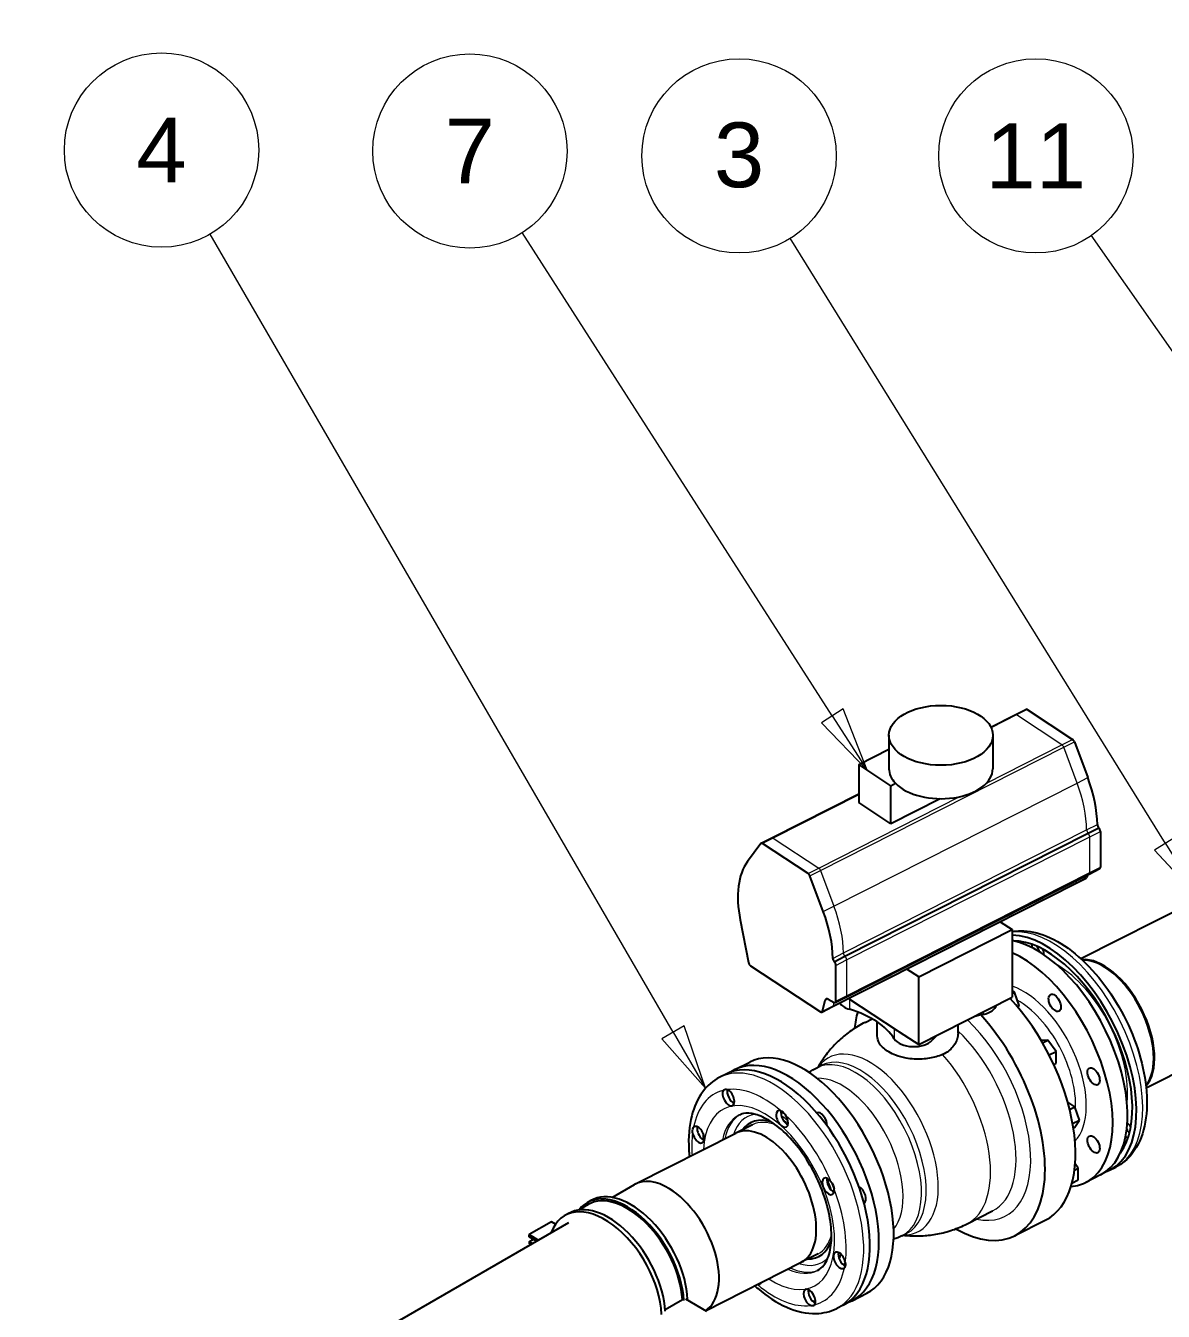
# Model space of a CAD drawing. Header units: millimetres. Extents: x 0 to 10500, y -39653 to 7425.
# Drawn here: x 3463 to 4561, y 2340 to 3581 of the extents above; entities that cross this region are included whole.
import ezdxf

# ---------------------------------------------------------------- set-up
doc = ezdxf.new("R2010")
doc.units = ezdxf.units.MM
doc.header["$LTSCALE"] = 25
for name, color, linetype, lineweight in [('Dimension', 7, 'Continuous', 18), ('Symbol', 7, 'Continuous', 18), ('Visible', 7, 'Continuous', 25), ('Visible Narrow', 7, 'Continuous', 18)]:
    doc.layers.add(name, color=color, linetype=linetype, lineweight=lineweight)
doc.styles.add('Note Text', font='arial.ttf')
doc.styles.add('Title', font='arial.ttf')
doc.dimstyles.new('Default - Method 2b', dxfattribs={"dimscale": 25, "dimtxt": 3, "dimasz": 2.5, "dimexe": 3, "dimexo": 0.5, "dimgap": 0.7, "dimtad": 0, "dimtoh": 1, "dimdec": 1, "dimrnd": 1e-08, "dimtxsty": 'Title', "dimcen": 0.09, "dimdle": 10, "dimclrd": 256, "dimclre": 256, "dimclrt": 7, "dimadec": 0, "dimazin": 2, "dimtfac": 0.833333, "dimtdec": 1, "dimtmove": 0, "dimatfit": 3, "dimfxl": 1, "dimtolj": 1, "dimlwd": -1, "dimlwe": -1, "dimarcsym": 0})

# ---------------------------------------------------------------- blocks, each defined once
blk = doc.blocks.new('Balloon14')
at = {"layer": 'Symbol'}
for p, q in [((192.237, 117.156), (179.652, 135.155)), ((192.647, 117.443), (191.827, 116.87)), ((192.237, 117.156), (193.669, 115.107)), ((193.669, 115.107), (192.647, 117.443)), ((191.827, 116.87), (193.669, 115.107))]:
    blk.add_line(p, q, dxfattribs=at)
at = {"layer": 'Symbol', "flags": 128}
blk.add_lwpolyline([(191.827, 116.87), (193.669, 115.107), (192.647, 117.443), (191.827, 116.87)], dxfattribs=at)
at = {"layer": 'Symbol'}
blk.add_circle((177.512, 138.217), 3.75, dxfattribs=at)
blk.add_solid([(191.827, 116.87), (193.669, 115.107), (192.647, 117.443), (191.827, 116.87)], dxfattribs=at)
at = {"layer": 'Symbol', "insert": (177.512, 138.217), "char_height": 2.5, "attachment_point": 5, "style": 'Note Text'}
blk.add_mtext('11', dxfattribs=at)
blk = doc.blocks.new('Balloon15')
at = {"layer": 'Symbol'}
for p, q in [((182.511, 111.675), (168.03, 135.037)), ((182.936, 111.938), (182.086, 111.411)), ((182.511, 111.675), (183.828, 109.55)), ((183.828, 109.55), (182.936, 111.938)), ((182.086, 111.411), (183.828, 109.55))]:
    blk.add_line(p, q, dxfattribs=at)
at = {"layer": 'Symbol', "flags": 128}
blk.add_lwpolyline([(182.086, 111.411), (183.828, 109.55), (182.936, 111.938), (182.086, 111.411)], dxfattribs=at)
at = {"layer": 'Symbol'}
blk.add_circle((166.059, 138.217), 3.75, dxfattribs=at)
blk.add_solid([(182.086, 111.411), (183.828, 109.55), (182.936, 111.938), (182.086, 111.411)], dxfattribs=at)
at = {"layer": 'Symbol', "insert": (166.059, 138.238), "char_height": 2.5, "attachment_point": 5, "style": 'Note Text'}
blk.add_mtext('3', dxfattribs=at)
blk = doc.blocks.new('Balloon17')
at = {"layer": 'Symbol'}
for p, q in [((169.658, 116.605), (157.689, 135.257)), ((170.079, 116.875), (169.237, 116.335)), ((171.008, 114.501), (170.079, 116.875)), ((169.237, 116.335), (171.008, 114.501)), ((169.658, 116.605), (171.008, 114.501))]:
    blk.add_line(p, q, dxfattribs=at)
at = {"layer": 'Symbol', "flags": 128}
blk.add_lwpolyline([(169.237, 116.335), (171.008, 114.501), (170.079, 116.875), (169.237, 116.335)], dxfattribs=at)
at = {"layer": 'Symbol'}
blk.add_circle((155.67, 138.404), 3.75, dxfattribs=at)
blk.add_solid([(169.237, 116.335), (171.008, 114.501), (170.079, 116.875), (169.237, 116.335)], dxfattribs=at)
at = {"layer": 'Symbol', "insert": (155.67, 138.404), "char_height": 2.5, "attachment_point": 5, "style": 'Note Text'}
blk.add_mtext('7', dxfattribs=at)
blk = doc.blocks.new('Balloon18')
at = {"layer": 'Symbol'}
for p, q in [((163.513, 104.387), (145.651, 135.195)), ((163.946, 104.638), (163.081, 104.136)), ((163.513, 104.387), (164.767, 102.224)), ((164.767, 102.224), (163.946, 104.638)), ((163.081, 104.136), (164.767, 102.224))]:
    blk.add_line(p, q, dxfattribs=at)
at = {"layer": 'Symbol', "flags": 128}
blk.add_lwpolyline([(163.081, 104.136), (164.767, 102.224), (163.946, 104.638), (163.081, 104.136)], dxfattribs=at)
at = {"layer": 'Symbol'}
blk.add_circle((143.77, 138.439), 3.75, dxfattribs=at)
blk.add_solid([(163.081, 104.136), (164.767, 102.224), (163.946, 104.638), (163.081, 104.136)], dxfattribs=at)
at = {"layer": 'Symbol', "insert": (143.77, 138.439), "char_height": 2.5, "attachment_point": 5, "style": 'Note Text'}
blk.add_mtext('4', dxfattribs=at)
blk = doc.blocks.new('*D48')
at = {"layer": 'Defpoints', "color": 0, "transparency": 16777216}
for p in [(2977, 5476.9), (1038.6, 4941), (6873, 4755.4), (3961.9, -39652.7)]:
    blk.add_point(p, dxfattribs=at)
at = {"layer": 'Dimension', "transparency": 16777216}
for p, q in [((1037.8, 4953.5), (1004.2, 5465.8)), ((6873.8, 4767.9), (6919.6, 5465.8))]:
    blk.add_line(p, q, dxfattribs=at)
blk.add_arc((3961.9, -39652.7), 45140.3, 86.32872, 93.6713, dxfattribs=at)
for points in [[(1072.1, 5384.6), (1070.8, 5405.4), (1009.1, 5391)], [(6853, 5405.4), (6851.6, 5384.6), (6914.7, 5391)]]:
    blk.add_solid(points, dxfattribs=at)
at = {"layer": 'Dimension', "color": 7, "transparency": 16777216, "insert": (3945.5, 5505.2), "char_height": 75, "attachment_point": 7, "style": 'Title'}
blk.add_mtext('\\A1;8°', dxfattribs=at)

msp = doc.modelspace()

# ---------------------------------------------------------------- linework, layer by layer
at = {"layer": 'Visible'}
for p, q in [((4394.31, 2904.24), (4417.69, 2916.08)), ((4417.69, 2916.08), (4427.99, 2921.29)), ((4429.34, 2921.06), (4473.29, 2892.13)), ((4296.08, 2896.21), (4296.08, 2863.96)), ((4396.28, 2896.21), (4396.28, 2863.96)), ((4266.88, 2868.01), (4296.08, 2882.79)), ((4474.97, 2889.86), (4487.89, 2855.36)), ((4266.88, 2868.01), (4266.88, 2831.26)), ((4297.87, 2847.6), (4266.88, 2868.01)), ((4297.87, 2847.6), (4302.4, 2849.9)), ((4297.87, 2810.86), (4297.87, 2847.6)), ((4183.11, 2797.31), (4266.88, 2839.72)), ((4297.87, 2810.86), (4266.88, 2831.26)), ((4345.62, 2835.04), (4297.87, 2810.86)), ((4488.18, 2801.7), (4498.48, 2806.92)), ((4172.48, 2791.81), (4159.56, 2774.32)), ((4172.81, 2792.09), (4183.11, 2797.31)), ((4218.11, 2762.93), (4174.17, 2791.86)), ((4253.61, 2682.93), (4488.18, 2801.7)), ((4500.11, 2803.44), (4500.11, 2768.94)), ((4481.15, 2680.74), (4661.14, 2771.88)), ((4489.18, 2762.35), (4499.48, 2767.57)), ((4232.72, 2726.16), (4219.8, 2760.66)), ((4254.61, 2643.59), (4489.18, 2762.35)), ((4476.14, 2753.19), (4486.44, 2758.4)), ((4487.6, 2761.55), (4486.99, 2759.18)), ((4241.56, 2634.42), (4476.14, 2753.19)), ((4152.52, 2718.16), (4160.47, 2676.95)), ((4324.77, 2663.03), (4414.99, 2708.71)), ((4403.39, 2716.35), (4414.99, 2708.71)), ((4414.99, 2708.71), (4414.99, 2643.39)), ((4243.31, 2677.72), (4253.61, 2682.93)), ((4162.37, 2673.89), (4229.9, 2629.43)), ((4244.93, 2639.74), (4244.93, 2674.24)), ((4324.77, 2663.03), (4313.17, 2670.67)), ((4324.77, 2597.71), (4324.77, 2663.03)), ((4244.31, 2638.37), (4254.61, 2643.59)), ((4324.77, 2597.71), (4414.99, 2643.39)), ((4417.1, 2648.25), (4414.99, 2649.64)), ((4414.99, 2647.18), (4417.1, 2648.25)), ((4421.67, 2635.44), (4417.1, 2648.25)), ((4231.26, 2629.2), (4241.56, 2634.42)), ((4231.81, 2629.98), (4234.54, 2640.54)), ((4237.43, 2641.62), (4243.12, 2638.49)), ((4257.08, 2642.28), (4304.09, 2611.33)), ((4419.82, 2634.5), (4421.67, 2635.44)), ((4421.67, 2635.44), (4420.5, 2633.7)), ((4272.99, 2619.23), (4279.78, 2622.67)), ((4284.73, 2606.28), (4284.73, 2619.62)), ((4305.96, 2610.1), (4304.09, 2611.33)), ((4305.96, 2610.1), (4324.77, 2597.71)), ((4362.73, 2609.23), (4362.73, 2616.93)), ((4449.48, 2602.03), (4442.99, 2601.66)), ((4444.3, 2599.41), (4449.48, 2602.03)), ((4457.4, 2591.16), (4449.48, 2602.03)), ((4147.53, 2573.65), (4161.82, 2580.88)), ((4450.63, 2587.74), (4457.4, 2591.16)), ((4457.4, 2579.85), (4457.4, 2591.16)), ((4544.25, 2556.11), (4594.41, 2581.5)), ((4138.89, 2569.27), (4132.87, 2566.22)), ((4226.34, 2575.44), (4230.88, 2577.74)), ((4455.04, 2578.66), (4457.4, 2579.85)), ((4475.38, 2537.71), (4468.55, 2542.21)), ((4470.41, 2535.19), (4475.38, 2537.71)), ((4479.95, 2524.9), (4475.38, 2537.71)), ((4164.55, 2520.45), (4148.38, 2512.26)), ((4473.3, 2521.54), (4479.95, 2524.9)), ((4475.38, 2518.11), (4479.95, 2524.9)), ((4051.68, 2463.3), (4148.38, 2512.26)), ((4473.98, 2517.4), (4475.38, 2518.11)), ((4478.73, 2478.53), (4475.65, 2482.75)), ((4475.05, 2476.68), (4478.73, 2478.53)), ((4478.73, 2467.22), (4478.73, 2478.53)), ((4500.3, 2472.04), (4486.01, 2464.81)), ((4508.95, 2476.42), (4514.96, 2479.46)), ((4028.97, 2450.23), (4050.62, 2462.73)), ((4472.68, 2464.16), (4478.73, 2467.22)), ((4008.36, 2447.16), (4004.82, 2445.12)), ((3986.79, 2434.71), (3983.25, 2432.67)), ((4005.82, 2443.39), (3996.54, 2438.03)), ((4371.46, 2424.74), (4396.08, 2437.21)), ((2584.5, 1616.26), (3987.08, 2426.04)), ((3970.38, 2426.79), (3948.82, 2414.33)), ((3974.44, 2424.44), (3970.38, 2426.79)), ((4417.6, 2413.36), (4446.93, 2428.2)), ((3948.82, 2412.29), (3948.82, 2414.33)), ((3948.82, 2414.33), (3957.81, 2409.14)), ((3956.04, 2408.12), (3948.82, 2412.29)), ((3948.82, 2407.39), (3953.06, 2409.84)), ((3948.82, 2407.39), (3948.82, 2405.35)), ((3951.8, 2405.67), (3948.82, 2407.39)), ((4308.55, 2413.07), (4313.1, 2415.37)), ((3948.82, 2405.35), (3950.03, 2404.65)), ((4227.65, 2395.81), (4211.49, 2387.63)), ((4119.17, 2340.89), (4211.49, 2387.63)), ((4260.46, 2350.61), (4274.74, 2357.84)), ((4080.09, 2342.1), (4096.81, 2351.75)), ((4120.29, 2340.24), (4100, 2351.95)), ((4100.94, 2351.41), (4101.82, 2351.92)), ((4251.81, 2346.23), (4245.8, 2343.18))]:
    msp.add_line(p, q, dxfattribs=at)
for centre, major_axis, ratio in [((4346.18, 2896.21), (-50.1, 0), 0.5773503), ((4456.04, 2638.09), (4.07, -8.03), 0.5383471), ((4493.51, 2567.03), (-4.07, 8.03), 0.5383471), ((4493.51, 2501.41), (-4.07, 8.03), 0.5383471)]:
    msp.add_ellipse(centre, major_axis=major_axis, ratio=ratio, dxfattribs=at)
for centre, major_axis, ratio, start_param, end_param in [((4429.34, 2918.61), (-1.36, 2.68), 0.5383471, 5.5284434, 6.2831853), ((4473.29, 2889.68), (1.36, -2.68), 0.5383471, 1.3678434, 2.3868507), ((4346.18, 2863.96), (-50.1, 0), 0.5773503, 0, 0.5077706), ((4346.18, 2863.96), (50.1, 0), 0.5773503, 3.6493633, 6.2831853), ((4434.83, 2849.84), (42.69, -84.31), 0.5383471, 0.8330914, 1.3678434), ((4499.12, 2808.84), (1.36, -2.69), 0.5383471, 3.9581927, 5.2029476), ((4498.13, 2804.74), (1.36, -2.68), 0.5383471, 0.8160544, 2.2058886), ((4174.17, 2789.41), (-1.36, 2.68), 0.5383471, 5.5284434, 6.5474507), ((4212.62, 2698.94), (-42.69, 84.31), 0.5383471, 0.2642654, 1.0829747), ((4498.13, 2770.25), (1.36, -2.68), 0.5383471, 0, 0.8160544), ((4218.11, 2760.48), (-1.36, 2.68), 0.5383471, 4.509436, 5.5284434), ((4485.08, 2761.08), (1.36, -2.68), 0.5383471, 0, 0.5491341), ((4179.66, 2720.65), (-42.69, 84.31), 0.5383471, 3.9746841, 4.509436), ((4452.48, 2587.94), (-56.46, 111.52), 0.5383471, 3.0695223, 6.0006722), ((4443.83, 2583.56), (56.46, -111.52), 0.5383471, 0, 2.7443836), ((4452.48, 2587.94), (-53.75, 106.17), 0.5383471, 3.4108964, 6.0138815), ((4439.72, 2689.33), (-3.95, 7.81), 0.5383471, 0.6110418, 1.0586709), ((4444.24, 2691.62), (3.95, -7.81), 0.5383471, 4.3249716, 5.0372896), ((4243.94, 2679.64), (-1.36, 2.69), 0.5383471, 0.8166, 2.061355), ((4429.55, 2576.33), (56.46, -111.52), 0.5383471, 6.0660393, 8.8476054), ((4439.72, 2689.33), (3.95, -7.81), 0.5383471, 0.6721392, 1.3575996), ((4506.24, 2615.16), (-31.55, 62.32), 0.5383471, 3.3510252, 6.0737527), ((4505.49, 2614.78), (31.55, -62.32), 0.5383471, 0.2366514, 2.9049412), ((4162.37, 2676.34), (1.36, -2.68), 0.5383471, 4.2245674, 5.5284434), ((4242.95, 2675.54), (-1.36, 2.68), 0.5383471, 3.9576471, 5.3474812), ((4492.65, 2651.23), (-3.95, 7.81), 0.5383471, 1.197603, 2.5638842), ((4237.72, 2637.37), (-2.26, 4.46), 0.5383471, 5.6157098, 6.8323194), ((4242.95, 2641.05), (1.36, -2.68), 0.5383471, 5.6157098, 7.0992397), ((4267.21, 2642.05), (-20, 0), 0.5773503, 0.3641493, 1.0925946), ((4216.59, 2585.67), (90, 0), 0.5773503, 0.3472807, 1.0925946), ((4380.25, 2637.78), (20, 0), 0.5773503, 5.0596697, 6.1087936), ((4383.69, 2553.11), (63.24, -124.9), 0.5383471, 0, 2.0650247), ((4229.9, 2631.88), (1.36, -2.68), 0.5383471, 5.5284434, 6.8323194), ((4354.37, 2538.26), (-63.24, 124.9), 0.5383471, 0.5265176, 0.6855826), ((4354.37, 2538.26), (63.24, -124.9), 0.5383471, 5.5976027, 8.3365402), ((4417.68, 2578.06), (90, 0), 0.5773503, 1.9180771, 2.0255579), ((4320.02, 2618.31), (-20, 0), 0.5773503, 0.6491839, 0.7906914), ((4417.68, 2578.06), (90, 0), 0.5773503, 2.5559101, 2.6633909), ((4218.28, 2469.36), (56.46, -111.52), 0.5383471, 0, 3.1415927), ((4320.02, 2607.29), (-20, 0), 0.5773503, 0.3472807, 2.6633909), ((4195.35, 2457.75), (56.46, -111.52), 0.5383471, 0, 3.1415927), ((4204, 2462.13), (56.46, -111.52), 0.5383471, 6.211115, 9.4968483), ((4528.2, 2579.18), (-3.95, 7.81), 0.5383471, 0.5013043, 1.9568043), ((4141.21, 2546.63), (3.95, -7.81), 0.5383471, 3.4206804, 8.8366174), ((4145.72, 2548.91), (3.95, -7.81), 0.5383471, 3.708097, 5.7166579), ((4193.06, 2526.01), (3.95, -7.81), 0.5383471, 2.6352823, 8.0512193), ((4197.57, 2528.29), (3.95, -7.81), 0.5383471, 3.7079579, 5.7166579), ((4230.49, 2523.89), (-4.07, 8.03), 0.5383471, 3.8528926, 6.2969204), ((4112.27, 2510.72), (-3.95, 7.81), 0.5383471, 1.0644859, 6.4804229), ((4179.94, 2449.95), (31.55, -62.32), 0.5383471, 0, 3.1415927), ((4195.35, 2457.75), (-32.75, 64.68), 0.5383471, 5.8010148, 6.5543922), ((4525.57, 2515.37), (3.95, -7.81), 0.5383471, 1.6591087, 2.3050509), ((4116.78, 2513.01), (3.95, -7.81), 0.5383471, 4.2060786, 5.7166579), ((4195.35, 2457.75), (53.75, -106.17), 0.5383471, 3.9318661, 3.9948525), ((4179.94, 2449.95), (31.55, -62.32), 0.5383471, 0, 3.1415927), ((4525.57, 2515.37), (-3.95, 7.81), 0.5383471, 2.186525, 2.5870592), ((4530.08, 2517.66), (3.95, -7.81), 0.5383471, 4.6181633, 5.1781094), ((4237.44, 2460.95), (3.95, -7.81), 0.5383471, 1.8498841, 7.2658211), ((4084.41, 2401.58), (-33.26, 61.44), 0.5581569, 5.5131153, 6.2985134), ((4084.41, 2401.58), (-33.26, 61.44), 0.5581569, 3.1829075, 5.5131153), ((4241.95, 2463.23), (3.95, -7.81), 0.5383471, 3.7081201, 5.7166579), ((4267.96, 2452.83), (4.07, -8.03), 0.5383471, 6.2784867, 8.8099623), ((4043.57, 2378), (-38.75, 67.12), 0.5773503, 3.9980183, 6.5108615), ((4043.57, 2378), (-37.75, 65.38), 0.5773503, 3.9999031, 6.2831853), ((4047.11, 2380.04), (-38.75, 67.12), 0.5773503, 3.981806, 6.2831853), ((4022, 2365.55), (-38.75, 67.12), 0.5773503, 3.981806, 6.7312428), ((4025.54, 2367.59), (-38.75, 67.12), 0.5773503, 3.9980183, 6.2831853), ((4195.35, 2457.75), (32.75, -64.68), 0.5383471, 6.0119784, 6.7653558), ((4248.36, 2389.55), (3.95, -7.81), 0.5383471, 1.0644859, 6.4804229), ((4252.87, 2391.83), (3.95, -7.81), 0.5383471, 3.7081201, 5.7190254), ((4199.86, 2460.03), (42.46, -83.86), 0.5383471, 0.2612255, 0.3089053), ((4201.74, 2460.98), (42.46, -83.86), 0.5383471, 0.2274159, 0.2526327), ((4167.56, 2374.26), (3.95, -7.81), 0.5383471, 5.84322, 6.7231506), ((4219.41, 2353.64), (-3.95, 7.81), 0.5383471, 3.4206804, 8.8366174), ((4223.93, 2355.93), (3.95, -7.81), 0.5383471, 3.7081201, 5.6950248), ((4204, 2462.13), (56.46, -111.52), 0.5383471, 5.7451215, 5.7883831), ((4195.35, 2457.75), (53.75, -106.17), 0.5383471, 5.912781, 5.9162583)]:
    msp.add_ellipse(centre, major_axis=major_axis, ratio=ratio, start_param=start_param, end_param=end_param, dxfattribs=at)
for points, knots in [([(4414.99, 2706.76), (4417.68, 2707.22), (4420.41, 2707.46), (4431.37, 2707.53), (4439.74, 2705.69), (4457.42, 2698.55), (4466.73, 2692.79), (4484.79, 2678), (4493.52, 2668.9), (4509.41, 2648.52), (4516.58, 2637.26), (4528.76, 2613.65), (4533.79, 2601.32), (4541.23, 2576.65), (4543.65, 2564.32), (4545.51, 2540.67), (4544.93, 2529.37), (4540.41, 2509.05), (4536.5, 2499.96), (4526.42, 2487.07), (4521.07, 2482.55), (4514.96, 2479.46)], [4.8576948, 4.8576948, 4.8576948, 4.8576948, 4.9553084, 4.9553084, 5.2454034, 5.2454034, 5.5768156, 5.5768156, 5.9152176, 5.9152176, 6.2496517, 6.2496517, 6.582327, 6.582327, 6.9164689, 6.9164689, 7.2545255, 7.2545255, 7.5879011, 7.5879011, 7.8349339, 7.8349339, 7.8349339, 7.8349339]), ([(4272.99, 2619.23), (4268.44, 2616.93), (4264.05, 2614.3), (4255.81, 2608.55), (4251.94, 2605.42), (4244.85, 2598.87), (4241.62, 2595.44), (4235.82, 2588.47), (4233.24, 2584.94), (4229.83, 2579.66), (4228.77, 2577.91), (4227.77, 2576.17)], [2.32553825, 2.32553825, 2.32553825, 2.32553825, 2.40158624, 2.40158624, 2.47763424, 2.47763424, 2.55368223, 2.55368223, 2.62973022, 2.62973022, 2.6678549, 2.6678549, 2.6678549, 2.6678549]), ([(4347.9, 2588.2), (4345.99, 2587.37), (4343.94, 2586.64), (4337.52, 2584.81), (4332.9, 2584.06), (4323, 2583.53), (4317.79, 2583.84), (4309.15, 2585.36), (4305.66, 2586.3), (4300.1, 2588.41), (4297.92, 2589.45), (4294.1, 2591.69), (4292.45, 2592.88), (4289.33, 2595.64), (4287.95, 2597.24), (4285.47, 2601.29), (4284.73, 2603.78), (4284.73, 2606.28)], [-11.8823687, -11.8823687, -11.8823687, -11.8823687, -11.1477477, -11.1477477, -9.71082, -9.71082, -8.156645, -8.156645, -7.0115651, -7.0115651, -6.1677657, -6.1677657, -5.3788071, -5.3788071, -4.4478632, -4.4478632, -3.1287909, -3.1287909, -3.1287909, -3.1287909]), ([(4362.73, 2609.23), (4362.73, 2608.61), (4362.7, 2607.99), (4362.48, 2605.61), (4362.09, 2603.79), (4360.79, 2600.21), (4359.88, 2598.46), (4357.59, 2595.19), (4356.2, 2593.68), (4353.06, 2591.02), (4351.3, 2589.87), (4349.44, 2588.93), (4348.94, 2588.67), (4348.43, 2588.43), (4347.9, 2588.2)], [-3.224461, -3.224461, -3.224461, -3.224461, -2.9677734, -2.9677734, -2.22583, -2.22583, -1.4838867, -1.4838867, -0.7419433, -0.7419433, 0, 0, 0, 0.1985398, 0.1985398, 0.1985398, 0.1985398]), ([(4132.87, 2566.22), (4126.39, 2562.95), (4120.77, 2558.07), (4111.46, 2545.55), (4107.98, 2537.72), (4103.27, 2519.24), (4102.41, 2508.33), (4103.14, 2494.42), (4103.33, 2492.01), (4103.58, 2489.58)], [1.33263362, 1.33263362, 1.33263362, 1.33263362, 1.59460085, 1.59460085, 1.88469586, 1.88469586, 2.21610803, 2.21610803, 2.28455013, 2.28455013, 2.28455013, 2.28455013]), ([(4136.25, 2553.55), (4136.26, 2553.56), (4136.27, 2553.56), (4136.61, 2554.04), (4137.04, 2554.37), (4138.01, 2554.73), (4138.53, 2554.77), (4139.47, 2554.61), (4139.85, 2554.48), (4140.25, 2554.3)], [-2.35538518, -2.35538518, -2.35538518, -2.35538518, -2.34888191, -2.34888191, -2.04388778, -2.04388778, -1.75433311, -1.75433311, -1.56067003, -1.56067003, -1.56067003, -1.56067003]), ([(4227.28, 2379.76), (4229.48, 2380.88), (4231.47, 2382.5), (4235.91, 2388.27), (4238.17, 2393.28), (4240.51, 2405.24), (4240.89, 2411.67), (4240, 2425.89), (4238.71, 2433.69), (4234.44, 2449.87), (4231.44, 2458.26), (4223.97, 2474.66), (4219.49, 2482.68), (4209.59, 2497.38), (4204.17, 2504.07), (4193.09, 2515.4), (4187.44, 2520.05), (4176.71, 2526.94), (4171.64, 2529.21), (4162.61, 2531.63), (4158.76, 2531.72), (4154.08, 2530.79), (4152.69, 2530.3), (4151.39, 2529.65)], [4.4742263, 4.4742263, 4.4742263, 4.4742263, 4.7264848, 4.7264848, 5.0788795, 5.0788795, 5.3710261, 5.3710261, 5.6666272, 5.6666272, 5.9680644, 5.9680644, 6.2722043, 6.2722043, 6.5754495, 6.5754495, 6.8741845, 6.8741845, 7.1666854, 7.1666854, 7.4674419, 7.4674419, 7.6158189, 7.6158189, 7.6158189, 7.6158189]), ([(4191.64, 2533.87), (4191.65, 2533.86), (4191.67, 2533.86), (4192.3, 2533.64), (4192.96, 2533.28), (4194.21, 2532.32), (4194.8, 2531.74), (4195.73, 2530.62), (4196.08, 2530.13), (4196.41, 2529.63)], [-2.3553859, -2.3553859, -2.3553859, -2.3553859, -2.34903119, -2.34903119, -2.04397145, -2.04397145, -1.75435964, -1.75435964, -1.56067004, -1.56067004, -1.56067004, -1.56067004]), ([(4106.67, 2512.65), (4106.62, 2512.96), (4106.57, 2513.28), (4106.46, 2514.58), (4106.52, 2515.49), (4106.89, 2516.96), (4107.17, 2517.53), (4107.57, 2517.96)], [-3.61969905, -3.61969905, -3.61969905, -3.61969905, -3.48259137, -3.48259137, -3.04174028, -3.04174028, -2.64266854, -2.64266854, -2.64266854, -2.64266854]), ([(4111.21, 2518.44), (4111.15, 2518.16), (4111.1, 2517.87), (4110.99, 2516.74), (4111.02, 2515.86), (4111.18, 2514.98), (4111.18, 2514.95), (4111.18, 2514.93)], [-1.53010891, -1.53010891, -1.53010891, -1.53010891, -1.42887256, -1.42887256, -1.16119699, -1.16119699, -1.15416074, -1.15416074, -1.15416074, -1.15416074]), ([(4240.39, 2465.14), (4240.41, 2465.13), (4240.42, 2465.11), (4240.98, 2464.32), (4241.48, 2463.48), (4242.29, 2461.77), (4242.6, 2460.91), (4242.96, 2459.49), (4243.07, 2458.92), (4243.13, 2458.39)], [-2.35538518, -2.35538518, -2.35538518, -2.35538518, -2.34888191, -2.34888191, -2.04388778, -2.04388778, -1.75433311, -1.75433311, -1.56067003, -1.56067003, -1.56067003, -1.56067003]), ([(4309.99, 2413.79), (4311.98, 2413.56), (4314.02, 2413.38), (4320.29, 2413), (4324.67, 2412.99), (4333.72, 2413.55), (4338.39, 2414.12), (4347.87, 2415.96), (4352.68, 2417.22), (4362.2, 2420.46), (4366.91, 2422.44), (4371.46, 2424.74)], [5.12481425, 5.12481425, 5.12481425, 5.12481425, 5.16293893, 5.16293893, 5.23898692, 5.23898692, 5.31503491, 5.31503491, 5.39108291, 5.39108291, 5.4671309, 5.4671309, 5.4671309, 5.4671309]), ([(4253.95, 2387.63), (4253.95, 2387.61), (4253.96, 2387.59), (4254.12, 2386.7), (4254.18, 2385.88), (4254.07, 2384.41), (4253.91, 2383.77), (4253.5, 2382.88), (4253.29, 2382.57), (4253.06, 2382.31)], [-2.3553859, -2.3553859, -2.3553859, -2.3553859, -2.34903119, -2.34903119, -2.04397145, -2.04397145, -1.75435964, -1.75435964, -1.56067004, -1.56067004, -1.56067004, -1.56067004]), ([(4166.68, 2364.94), (4167.57, 2364.14), (4168.46, 2363.35), (4178.38, 2354.79), (4187.83, 2348.57), (4206.88, 2340.18), (4216.53, 2337.95), (4232.89, 2338.45), (4239.69, 2340.09), (4245.8, 2343.18)], [3.52230975, 3.52230975, 3.52230975, 3.52230975, 3.55576127, 3.55576127, 3.8938179, 3.8938179, 4.22719351, 4.22719351, 4.47422627, 4.47422627, 4.47422627, 4.47422627]), ([(4224.37, 2346.73), (4224.37, 2346.72), (4224.36, 2346.71), (4224.02, 2346.24), (4223.61, 2345.91), (4222.66, 2345.56), (4222.12, 2345.52), (4221.17, 2345.67), (4220.77, 2345.79), (4220.37, 2345.97)], [-2.35538518, -2.35538518, -2.35538518, -2.35538518, -2.34888191, -2.34888191, -2.04388778, -2.04388778, -1.75433311, -1.75433311, -1.56067003, -1.56067003, -1.56067003, -1.56067003])]:
    msp.add_open_spline(points, degree=3, knots=knots, dxfattribs=at)
for points in [[(4219.12, 2570.86), (4221.36, 2572.6), (4223.79, 2574.15), (4226.34, 2575.44)], [(4195.49, 2530.9), (4194.28, 2531.64), (4193.07, 2532.34), (4191.85, 2533)], [(4308.55, 2413.07), (4306, 2411.77), (4303.32, 2410.73), (4300.59, 2409.96)], [(4247.97, 2391.3), (4248.68, 2392.62), (4249.34, 2393.99), (4249.93, 2395.39)], [(4224.88, 2348.25), (4224.92, 2348.24), (4224.96, 2348.22), (4225.01, 2348.2)]]:
    msp.add_open_spline(points, degree=3, dxfattribs=at)
at = {"layer": 'Visible Narrow'}
for p, q in [((4419.04, 2915.85), (4394.66, 2903.5)), ((4429.34, 2921.06), (4419.04, 2915.85)), ((4462.99, 2886.92), (4419.04, 2915.85)), ((4462.99, 2886.92), (4473.29, 2892.13)), ((4230.1, 2765.87), (4464.67, 2884.64)), ((4390.04, 2849.98), (4462.99, 2886.92)), ((4464.67, 2884.64), (4474.97, 2889.86)), ((4477.59, 2850.14), (4464.67, 2884.64)), ((4477.59, 2850.14), (4487.89, 2855.36)), ((4243.02, 2731.38), (4477.59, 2850.14)), ((4266.88, 2838.81), (4184.47, 2797.08)), ((4228.41, 2768.15), (4364.45, 2837.03)), ((4252.25, 2686.16), (4486.83, 2804.93)), ((4486.83, 2804.93), (4497.13, 2810.14)), ((4184.47, 2797.08), (4174.17, 2791.86)), ((4184.47, 2797.08), (4228.41, 2768.15)), ((4255.23, 2679.46), (4489.81, 2798.23)), ((4489.81, 2798.23), (4500.11, 2803.44)), ((4489.81, 2763.73), (4489.81, 2798.23)), ((4218.11, 2762.93), (4228.41, 2768.15)), ((4489.81, 2763.73), (4500.11, 2768.94)), ((4219.8, 2760.66), (4230.1, 2765.87)), ((4230.1, 2765.87), (4243.02, 2731.38)), ((4255.23, 2644.96), (4489.81, 2763.73)), ((4476.69, 2753.96), (4486.99, 2759.18)), ((4476.69, 2753.96), (4477.3, 2756.34)), ((4242.11, 2635.19), (4476.69, 2753.96)), ((4232.72, 2726.16), (4243.02, 2731.38)), ((4241.95, 2680.95), (4252.25, 2686.16)), ((4244.93, 2674.24), (4255.23, 2679.46)), ((4255.23, 2679.46), (4255.23, 2644.96)), ((4244.93, 2639.74), (4255.23, 2644.96)), ((4231.81, 2629.98), (4242.11, 2635.19)), ((4234.54, 2640.54), (4237.05, 2641.81)), ((4242.98, 2638.57), (4242.11, 2635.19)), ((4258.01, 2641.67), (4258.01, 2631.8)), ((4387.05, 2629.25), (4387.05, 2626.92)), ((4301.22, 2613.22), (4301.22, 2603.36)), ((4337.78, 2604.3), (4337.78, 2601.97))]:
    msp.add_line(p, q, dxfattribs=at)
for centre, major_axis, start_param, end_param in [((4419.04, 2913.4), (-1.36, 2.68), 5.5284434, 6.2831853), ((4462.99, 2884.47), (-1.36, 2.68), 4.509436, 5.5284434), ((4424.53, 2844.63), (-42.69, 84.31), 3.9746841, 4.509436), ((4488.82, 2803.62), (-1.36, 2.69), 0.8166, 2.061355), ((4184.47, 2794.63), (-1.36, 2.68), 5.5284434, 6.2831853), ((4487.83, 2799.53), (-1.36, 2.68), 3.9576471, 5.3474812), ((4228.41, 2765.7), (1.36, -2.68), 1.3678434, 2.3868507), ((4487.83, 2765.03), (1.36, -2.68), 0, 0.8160544), ((4474.78, 2755.86), (1.36, -2.68), 0, 0.5491341), ((4189.96, 2725.86), (42.69, -84.31), 0.8330914, 1.3678434), ((4458.5, 2590.98), (-56.46, 111.52), 3.1415927, 6.0845128), ((4463.01, 2593.27), (-51.04, 100.81), 6.0980529, 6.1427677), ((4254.24, 2684.85), (1.36, -2.69), 3.9581927, 5.2029476), ((4253.25, 2680.76), (1.36, -2.68), 0.8160544, 2.2058886), ((4463.01, 2593.27), (43.36, -85.65), 0.6794016, 2.4621911), ((4253.25, 2646.26), (1.36, -2.68), 0, 0.8160544), ((4429.55, 2576.33), (39.02, -77.07), 0.1840078, 2.6453016), ((4240.2, 2637.09), (1.36, -2.68), 0, 0.5491341), ((4424.43, 2573.73), (35.45, -70.02), 0.7542588, 2.4756302), ((4322.22, 2521.99), (-49.24, 97.25), 6.1407472, 6.2831853), ((4354.37, 2538.26), (53.75, -106.17), 5.8702987, 8.4460298), ((4346.85, 2534.45), (49.24, -97.25), 0, 2.1640407), ((4281.43, 2501.33), (42.63, -84.21), 6.0146178, 9.6933455), ((4189.33, 2454.7), (56.46, -111.52), 0, 3.1415927), ((4267.45, 2494.25), (-41.11, 81.19), 3.1415927, 6.2831853), ((4271.99, 2496.55), (-41.11, 81.19), 3.1415927, 6.2831853), ((4322.22, 2521.99), (49.24, -97.25), 0, 2.021446), ((4414.51, 2568.71), (-34.56, 68.25), 4.514759, 4.5887195), ((4180.31, 2450.14), (-51.04, 100.81), 5.3757912, 6.0961085), ((4254.37, 2487.63), (-37.92, 74.9), 3.3760342, 6.0487438), ((4180.31, 2450.14), (-51.04, 100.81), 6.1611894, 6.8815067), ((4180.31, 2450.14), (43.36, -85.65), 5.5272119, 10.1807513), ((4189.33, 2454.7), (-37.94, 74.94), 0, 0.5889082), ((4191.59, 2455.85), (-37.94, 74.94), 0.0309541, 0.5889082), ((4195.35, 2457.75), (-35.69, 70.48), 6.10815, 6.7692518), ((4196.1, 2458.13), (-31.55, 62.32), 5.725888, 6.2831853), ((4191.59, 2455.85), (-40.65, 80.29), 5.409422, 5.5164652), ((4189.33, 2454.7), (-40.65, 80.29), 5.3691545, 5.4468391), ((4180.31, 2450.14), (-51.04, 100.81), 4.590393, 5.3107103), ((4180.31, 2450.14), (51.04, -100.81), 3.8049949, 4.0460127), ((4189.33, 2454.7), (53.75, -106.17), 3.8300773, 3.8675485), ((4463.01, 2593.27), (51.04, -100.81), 0.1404176, 0.1851324), ((4189.33, 2454.7), (-40.65, 80.29), 4.4714972, 4.6140036), ((4191.59, 2455.85), (-40.65, 80.29), 4.4757534, 4.5517533), ((4180.31, 2450.14), (-51.04, 100.81), 3.8049949, 4.5253122), ((4196.1, 2458.13), (31.55, -62.32), 0, 0.5572973), ((4191.59, 2455.85), (-40.65, 80.29), 3.6047227, 3.6567704), ((4191.59, 2455.85), (37.94, -74.94), 5.6942771, 6.2522312), ((4195.35, 2457.75), (35.69, -70.48), 5.7971188, 6.4582206), ((4180.31, 2450.14), (51.04, -100.81), 6.1611894, 6.8815067), ((4189.33, 2454.7), (37.94, -74.94), 5.6942771, 6.2831853), ((4180.31, 2450.14), (51.04, -100.81), 5.3787653, 6.0961085)]:
    msp.add_ellipse(centre, major_axis=major_axis, ratio=0.5383471, start_param=start_param, end_param=end_param, dxfattribs=at)

# ---------------------------------------------------------------- block references
at = {"layer": 'Symbol', "xscale": 25, "yscale": 25, "zscale": 25}
for name in ['Balloon18', 'Balloon17', 'Balloon15', 'Balloon14']:
    msp.add_blockref(name, (0, 0), dxfattribs=at)

# ---------------------------------------------------------------- dimensions: what is measured, and where the dimension line sits
at = {"layer": 'Dimension'}
dim = msp.add_angular_dim_3p(base=(2976.99, 5476.92), center=(3961.89, -39652.65), p1=(6873.02, 4755.42), p2=(1038.57, 4941.03), dimstyle='Default - Method 2b', override={"dimgap": 0.7, "dimtad": 3, "dimtih": 1, "dimadec": 0, "dimtol": 0, "dimlim": 0, "dimtp": 0, "dimtm": 0, "dimtdec": 0}, dxfattribs=at)
dim.commit()
dim.dimension.update_dxf_attribs({"geometry": '*D48', "text_midpoint": (3989.94, 5487.66), "dimtype": 165})

doc.saveas('drawing.dxf')
